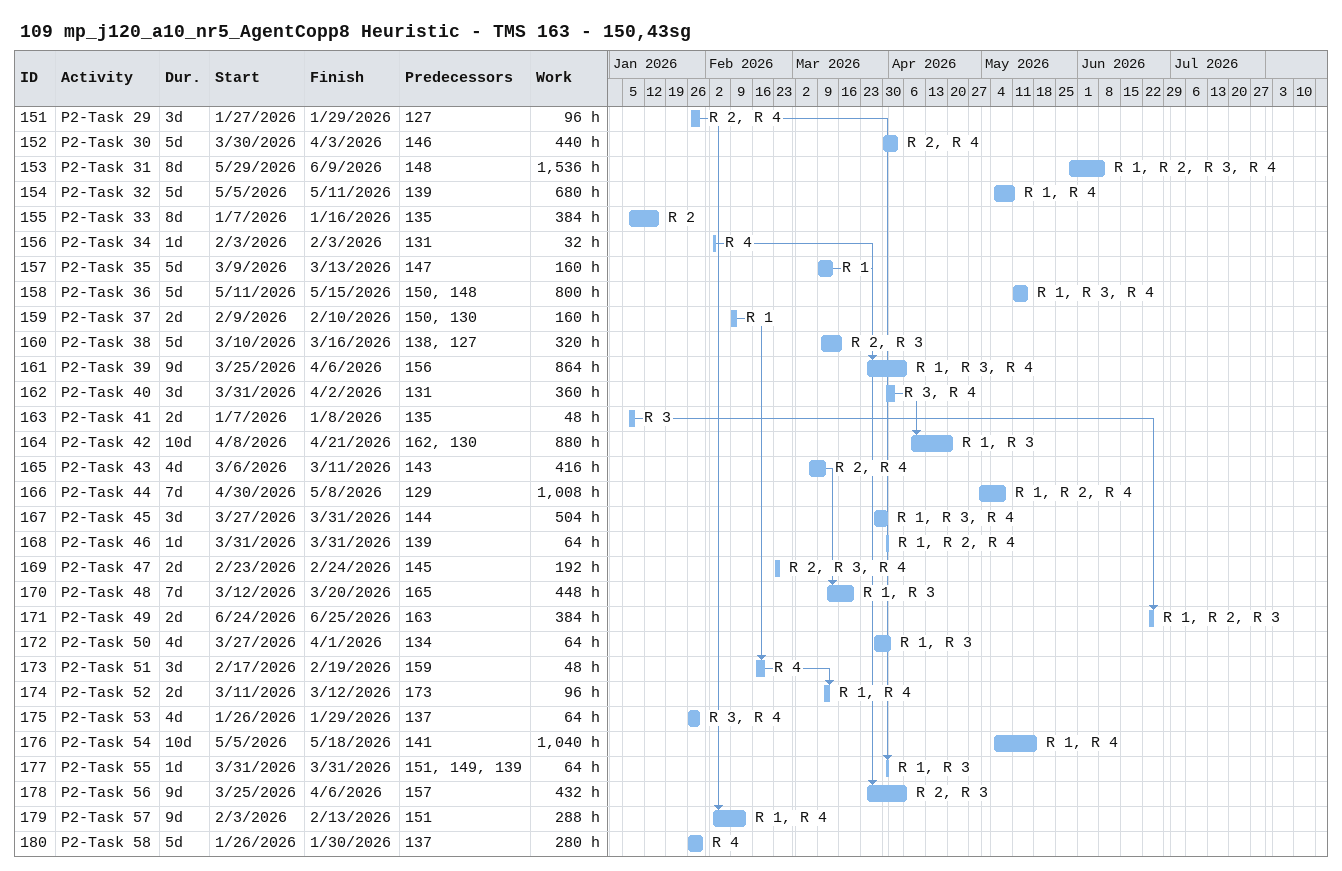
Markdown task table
109 mp_j120_a10_nr5_AgentCopp8 Heuristic - TMS 163 - 150,43sg

| ID | Task | Duration | Start | Finish | Predecessors | Resources | Work (h) |
|---|---|---|---|---|---|---|---|
| 151 | P2-Task 29 | 3d | 2026-01-27 | 2026-01-29 | 127 | R 2, R 4 | 96 |
| 152 | P2-Task 30 | 5d | 2026-03-30 | 2026-04-03 | 146 | R 2, R 4 | 440 |
| 153 | P2-Task 31 | 8d | 2026-05-29 | 2026-06-09 | 148 | R 1, R 2, R 3, R 4 | 1536 |
| 154 | P2-Task 32 | 5d | 2026-05-05 | 2026-05-11 | 139 | R 1, R 4 | 680 |
| 155 | P2-Task 33 | 8d | 2026-01-07 | 2026-01-16 | 135 | R 2 | 384 |
| 156 | P2-Task 34 | 1d | 2026-02-03 | 2026-02-03 | 131 | R 4 | 32 |
| 157 | P2-Task 35 | 5d | 2026-03-09 | 2026-03-13 | 147 | R 1 | 160 |
| 158 | P2-Task 36 | 5d | 2026-05-11 | 2026-05-15 | 150, 148 | R 1, R 3, R 4 | 800 |
| 159 | P2-Task 37 | 2d | 2026-02-09 | 2026-02-10 | 150, 130 | R 1 | 160 |
| 160 | P2-Task 38 | 5d | 2026-03-10 | 2026-03-16 | 138, 127 | R 2, R 3 | 320 |
| 161 | P2-Task 39 | 9d | 2026-03-25 | 2026-04-06 | 156 | R 1, R 3, R 4 | 864 |
| 162 | P2-Task 40 | 3d | 2026-03-31 | 2026-04-02 | 131 | R 3, R 4 | 360 |
| 163 | P2-Task 41 | 2d | 2026-01-07 | 2026-01-08 | 135 | R 3 | 48 |
| 164 | P2-Task 42 | 10d | 2026-04-08 | 2026-04-21 | 162, 130 | R 1, R 3 | 880 |
| 165 | P2-Task 43 | 4d | 2026-03-06 | 2026-03-11 | 143 | R 2, R 4 | 416 |
| 166 | P2-Task 44 | 7d | 2026-04-30 | 2026-05-08 | 129 | R 1, R 2, R 4 | 1008 |
| 167 | P2-Task 45 | 3d | 2026-03-27 | 2026-03-31 | 144 | R 1, R 3, R 4 | 504 |
| 168 | P2-Task 46 | 1d | 2026-03-31 | 2026-03-31 | 139 | R 1, R 2, R 4 | 64 |
| 169 | P2-Task 47 | 2d | 2026-02-23 | 2026-02-24 | 145 | R 2, R 3, R 4 | 192 |
| 170 | P2-Task 48 | 7d | 2026-03-12 | 2026-03-20 | 165 | R 1, R 3 | 448 |
| 171 | P2-Task 49 | 2d | 2026-06-24 | 2026-06-25 | 163 | R 1, R 2, R 3 | 384 |
| 172 | P2-Task 50 | 4d | 2026-03-27 | 2026-04-01 | 134 | R 1, R 3 | 64 |
| 173 | P2-Task 51 | 3d | 2026-02-17 | 2026-02-19 | 159 | R 4 | 48 |
| 174 | P2-Task 52 | 2d | 2026-03-11 | 2026-03-12 | 173 | R 1, R 4 | 96 |
| 175 | P2-Task 53 | 4d | 2026-01-26 | 2026-01-29 | 137 | R 3, R 4 | 64 |
| 176 | P2-Task 54 | 10d | 2026-05-05 | 2026-05-18 | 141 | R 1, R 4 | 1040 |
| 177 | P2-Task 55 | 1d | 2026-03-31 | 2026-03-31 | 151, 149, 139 | R 1, R 3 | 64 |
| 178 | P2-Task 56 | 9d | 2026-03-25 | 2026-04-06 | 157 | R 2, R 3 | 432 |
| 179 | P2-Task 57 | 9d | 2026-02-03 | 2026-02-13 | 151 | R 1, R 4 | 288 |
| 180 | P2-Task 58 | 5d | 2026-01-26 | 2026-01-30 | 137 | R 4 | 280 |
